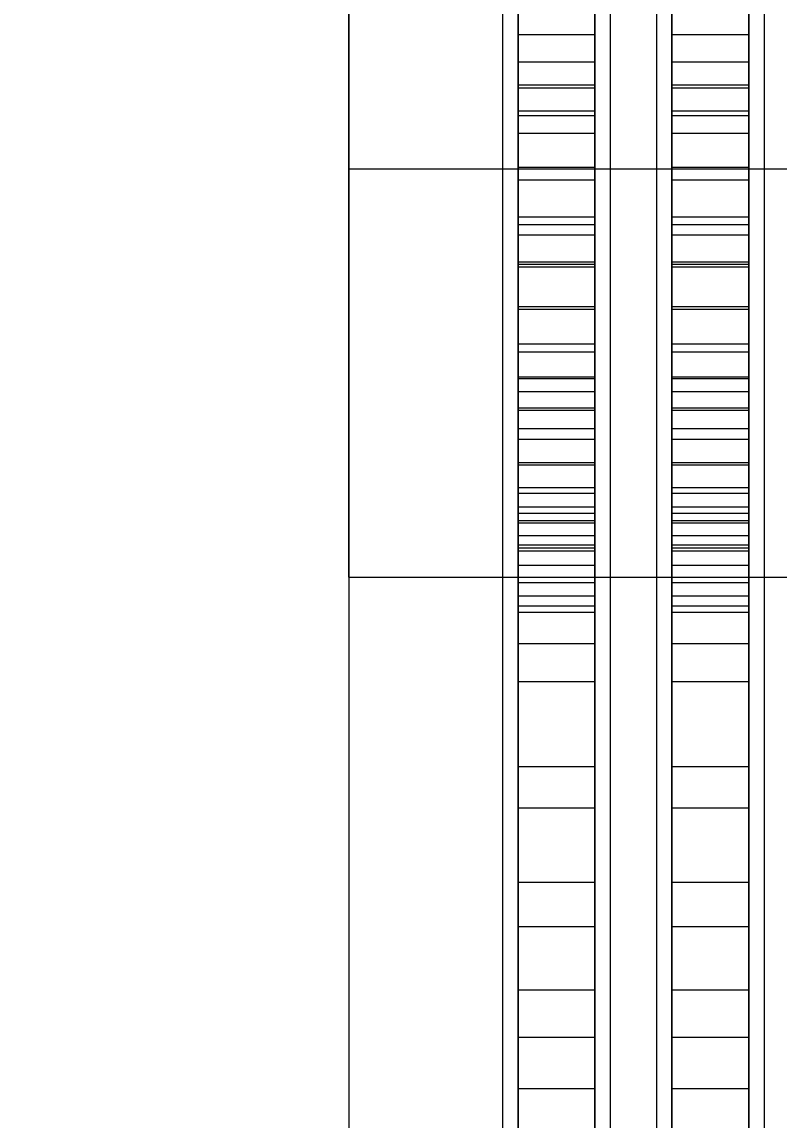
# Model space of a CAD drawing. Header units: millimetres. Extents: x -191664 to 191490, y -197311 to 10263.
# Drawn here: x 267.5 to 365.9, y -117778.1 to -117635.3 of the extents above; entities that cross this region are included whole.
import ezdxf

# ---------------------------------------------------------------- set-up
doc = ezdxf.new("R2010")
doc.units = ezdxf.units.MM
doc.layers.add('DET_briquetadora_frontal', color=7, linetype='Continuous', lineweight=0)
doc.layers.add('R15_COTAS_TRANSPORTE_P', color=1, linetype='Continuous', lineweight=0)
doc.dimstyles.new('PLANTA_20', dxfattribs={"dimtxt": 50, "dimasz": 30, "dimexe": 30, "dimexo": 16, "dimgap": 20, "dimtad": 1, "dimtih": 1, "dimtoh": 1, "dimdec": 1, "dimzin": 0, "dimdsep": 46, "dimcen": 0.09, "dimadec": 0, "dimazin": 0, "dimtfac": 1, "dimtdec": 4, "dimtofl": 0, "dimtmove": 0, "dimatfit": 3, "dimfxl": 1, "dimtolj": 1, "dimtzin": 0, "dimarcsym": 0})

# ---------------------------------------------------------------- blocks, each defined once
blk = doc.blocks.new('*D131')
at = {"layer": 'Defpoints', "color": 0, "transparency": 16777216}
for p in [(1100, -183968.15), (1139.8, -184162.66), (1104.62, -184212), (1304.62, -184212), (1304.62, -184212)]:
    blk.add_point(p, dxfattribs=at)
at = {"layer": 'R15_COTAS_TRANSPORTE_P', "color": 0, "lineweight": -2, "transparency": 16777216}
blk.add_arc((1304.62, -184212), 172.05, 140.0034, 169.9966, dxfattribs=at)
at = {"layer": 'R15_COTAS_TRANSPORTE_P', "color": 0, "transparency": 16777216}
for points in [[(1169.28, -184097.88), (1176.35, -184104.95), (1194.03, -184080.2)], [(1140.17, -184182.55), (1130.2, -184181.68), (1132.57, -184212)]]:
    blk.add_solid(points, dxfattribs=at)
blk = doc.blocks.new('*D132')
at = {"layer": 'Defpoints', "color": 0, "transparency": 16777216}
for p in [(-500, -194490), (-500, -194490), (500, -194490), (203.29, -194656.68), (439.69, -194832.02)]:
    blk.add_point(p, dxfattribs=at)
at = {"layer": 'R15_COTAS_TRANSPORTE_P', "color": 0, "lineweight": -2, "transparency": 16777216}
blk.add_arc((-500, -194490), 722.77, 342.37834, 357.62166, dxfattribs=at)
at = {"layer": 'R15_COTAS_TRANSPORTE_P', "color": 0, "transparency": 16777216}
for points in [[(217.15, -194519.89), (227.15, -194520.1), (222.77, -194490)], [(193.59, -194710.42), (184.12, -194707.19), (179.18, -194737.2)]]:
    blk.add_solid(points, dxfattribs=at)
blk = doc.blocks.new('*D133')
at = {"layer": 'Defpoints', "color": 0, "transparency": 16777216}
for p in [(439.69, -194147.98), (217.89, -194406.09), (-500, -194490), (-500, -194490), (500, -194490)]:
    blk.add_point(p, dxfattribs=at)
at = {"layer": 'R15_COTAS_TRANSPORTE_P', "color": 0, "lineweight": -2, "transparency": 16777216}
blk.add_arc((-500, -194490), 722.77, 2.37834, 17.62166, dxfattribs=at)
at = {"layer": 'R15_COTAS_TRANSPORTE_P', "color": 0, "transparency": 16777216}
for points in [[(184.12, -194272.81), (193.59, -194269.58), (179.18, -194242.8)], [(227.15, -194459.9), (217.15, -194460.11), (222.77, -194490)]]:
    blk.add_solid(points, dxfattribs=at)

msp = doc.modelspace()

# ---------------------------------------------------------------- linework, layer by layer
at = {"layer": 'DET_briquetadora_frontal', "color": 9, "true_color": 0xb9c3c2}
for p, q in [((310, -117621.72), (310, -117639.8)), ((330, -117621.72), (330, -117639.8)), ((344, -117621.72), (344, -117639.8)), ((350, -117621.72), (350, -117639.8)), ((364, -117621.72), (364, -117639.8)), ((330, -117622.36), (330, -117640.51)), ((344, -117622.36), (344, -117640.51)), ((350, -117622.36), (350, -117640.51)), ((364, -117622.36), (364, -117640.51)), ((310, -117627.68), (310, -117646.33)), ((330, -117626.43), (330, -117644.81)), ((330, -117627.68), (330, -117646.33)), ((344, -117626.43), (344, -117644.81)), ((344, -117627.68), (344, -117646.33)), ((350, -117626.43), (350, -117644.81)), ((350, -117627.68), (350, -117646.33)), ((364, -117626.43), (364, -117644.81)), ((364, -117627.68), (364, -117646.33)), ((310, -117636.43), (310, -117631.99)), ((310, -117644.43), (310, -117636.43)), ((310, -117643.86), (310, -117638.25)), ((310, -117639.8), (310, -117656.63)), ((330, -117639.8), (330, -117656.63)), ((330, -117640.51), (330, -117657.11)), ((344, -117639.8), (344, -117656.63)), ((344, -117640.51), (344, -117657.11)), ((350, -117639.8), (350, -117656.63)), ((350, -117640.51), (350, -117657.11)), ((364, -117639.8), (364, -117656.63)), ((364, -117640.51), (364, -117657.11)), ((310, -117654.63), (310, -117643.86)), ((310, -117654.41), (310, -117644.43)), ((330, -117644.81), (330, -117662.69)), ((344, -117644.81), (344, -117662.69)), ((350, -117644.81), (350, -117662.69)), ((364, -117644.81), (364, -117662.69)), ((310, -117646.33), (310, -117664.5)), ((330, -117646.33), (330, -117664.5)), ((344, -117646.33), (344, -117664.5)), ((350, -117646.33), (350, -117664.5)), ((364, -117646.33), (364, -117664.5)), ((310, -117654.41), (460, -117654.41)), ((310, -117654.41), (310, -117664.39)), ((310, -117669.69), (310, -117654.63)), ((310, -117656.63), (310, -117671.82)), ((330, -117656.63), (330, -117671.82)), ((330, -117657.11), (330, -117671.69)), ((344, -117656.63), (344, -117671.82)), ((344, -117657.11), (344, -117671.69)), ((350, -117656.63), (350, -117671.82)), ((350, -117657.11), (350, -117671.69)), ((364, -117656.63), (364, -117671.82)), ((364, -117657.11), (364, -117671.69)), ((330, -117662.69), (330, -117680)), ((344, -117662.69), (344, -117680)), ((350, -117662.69), (350, -117680)), ((364, -117662.69), (364, -117680)), ((310, -117664.39), (310, -117672.4)), ((310, -117664.5), (310, -117682.12)), ((330, -117664.5), (330, -117682.12)), ((344, -117664.5), (344, -117682.12)), ((350, -117664.5), (350, -117682.12)), ((364, -117664.5), (364, -117682.12)), ((310, -117687.81), (310, -117669.69)), ((310, -117671.82), (310, -117685.04)), ((330, -117671.69), (330, -117683.86)), ((330, -117671.82), (330, -117685.04)), ((344, -117671.69), (344, -117683.86)), ((344, -117671.82), (344, -117685.04)), ((350, -117671.69), (350, -117683.86)), ((350, -117671.82), (350, -117685.04)), ((364, -117671.69), (364, -117683.86)), ((364, -117671.82), (364, -117685.04)), ((310, -117672.4), (310, -117676.84)), ((330, -117680), (330, -117696.67)), ((344, -117680), (344, -117696.67)), ((350, -117680), (350, -117696.67)), ((364, -117680), (364, -117696.67)), ((310, -117682.12), (310, -117699.12)), ((330, -117682.12), (330, -117699.12)), ((344, -117682.12), (344, -117699.12)), ((350, -117682.12), (350, -117699.12)), ((364, -117682.12), (364, -117699.12)), ((330, -117683.86), (330, -117693.29)), ((344, -117683.86), (344, -117693.29)), ((350, -117683.86), (350, -117693.29)), ((364, -117683.86), (364, -117693.29)), ((310, -117685.04), (310, -117695.98)), ((330, -117685.04), (330, -117695.98)), ((344, -117685.04), (344, -117695.98)), ((350, -117685.04), (350, -117695.98)), ((364, -117685.04), (364, -117695.98)), ((310, -117707.54), (310, -117687.81)), ((330, -117693.29), (330, -117699.73)), ((344, -117693.29), (344, -117699.73)), ((350, -117693.29), (350, -117699.73)), ((364, -117693.29), (364, -117699.73)), ((310, -117695.98), (310, -117704.41)), ((330, -117695.98), (330, -117704.41)), ((344, -117695.98), (344, -117704.41)), ((350, -117695.98), (350, -117704.41)), ((364, -117695.98), (364, -117704.41)), ((330, -117696.67), (330, -117712.63)), ((344, -117696.67), (344, -117712.63)), ((350, -117696.67), (350, -117712.63)), ((364, -117696.67), (364, -117712.63)), ((310, -117699.12), (310, -117715.41)), ((330, -117699.12), (330, -117715.41)), ((344, -117699.12), (344, -117715.41)), ((350, -117699.12), (350, -117715.41)), ((364, -117699.12), (364, -117715.41)), ((330, -117699.73), (330, -117702.99)), ((344, -117699.73), (344, -117702.99)), ((350, -117699.73), (350, -117702.99)), ((364, -117699.73), (364, -117702.99)), ((310, -117704.41), (310, -117710.14)), ((330, -117704.41), (330, -117710.14)), ((344, -117704.41), (344, -117710.14)), ((350, -117704.41), (350, -117710.14)), ((364, -117704.41), (364, -117710.14)), ((310, -117707.54), (460, -117707.54)), ((310, -117707.54), (310, -117727.26)), ((310, -117710.14), (310, -117713.04)), ((330, -117710.14), (330, -117713.04)), ((344, -117710.14), (344, -117713.04)), ((350, -117710.14), (350, -117713.04)), ((364, -117710.14), (364, -117713.04)), ((330, -117712.63), (330, -117727.8)), ((344, -117712.63), (344, -117727.8)), ((350, -117712.63), (350, -117727.8)), ((364, -117712.63), (364, -117727.8)), ((310, -117715.41), (310, -117730.95)), ((330, -117715.41), (330, -117730.95)), ((344, -117715.41), (344, -117730.95)), ((350, -117715.41), (350, -117730.95)), ((364, -117715.41), (364, -117730.95)), ((310, -117727.26), (310, -117745.38)), ((330, -117727.8), (330, -117742.13)), ((344, -117727.8), (344, -117742.13)), ((350, -117727.8), (350, -117742.13)), ((364, -117727.8), (364, -117742.13)), ((310, -117730.95), (310, -117745.66)), ((330, -117730.95), (330, -117745.66)), ((344, -117730.95), (344, -117745.66)), ((350, -117730.95), (350, -117745.66)), ((364, -117730.95), (364, -117745.66)), ((330, -117742.13), (330, -117755.55)), ((344, -117742.13), (344, -117755.55)), ((350, -117742.13), (350, -117755.55)), ((364, -117742.13), (364, -117755.55)), ((310, -117745.38), (310, -117760.44)), ((310, -117745.66), (310, -117759.49)), ((330, -117745.66), (330, -117759.49)), ((344, -117745.66), (344, -117759.49)), ((350, -117745.66), (350, -117759.49)), ((364, -117745.66), (364, -117759.49)), ((330, -117755.55), (330, -117768.01)), ((344, -117755.55), (344, -117768.01)), ((350, -117755.55), (350, -117768.01)), ((364, -117755.55), (364, -117768.01)), ((310, -117759.49), (310, -117772.37)), ((310, -117760.44), (310, -117771.21)), ((330, -117759.49), (330, -117772.37)), ((344, -117759.49), (344, -117772.37)), ((350, -117759.49), (350, -117772.37)), ((364, -117759.49), (364, -117772.37)), ((330, -117768.01), (330, -117779.44)), ((344, -117768.01), (344, -117779.44)), ((350, -117768.01), (350, -117779.44)), ((364, -117768.01), (364, -117779.44)), ((310, -117771.21), (310, -117776.82)), ((310, -117772.37), (310, -117784.25)), ((330, -117772.37), (330, -117784.25)), ((344, -117772.37), (344, -117784.25)), ((350, -117772.37), (350, -117784.25)), ((364, -117772.37), (364, -117784.25))]:
    msp.add_line(p, q, dxfattribs=at)
at = {"layer": 'DET_briquetadora_frontal', "color": 117, "true_color": 0x376c5b}
for p, q in [((332, -117624.2), (332, -117643.88)), ((342, -117624.2), (342, -117643.88)), ((352, -117624.2), (352, -117643.88)), ((362, -117624.2), (362, -117643.88)), ((332, -117626.7), (332, -117646.9)), ((342, -117626.7), (342, -117646.9)), ((352, -117626.7), (352, -117646.9)), ((362, -117626.7), (362, -117646.9)), ((332, -117636.97), (332, -117630.23)), ((342, -117636.97), (342, -117630.23)), ((352, -117636.97), (352, -117630.23)), ((362, -117636.97), (362, -117630.23)), ((332, -117640.51), (332, -117633.33)), ((342, -117640.51), (342, -117633.33)), ((352, -117640.51), (352, -117633.33)), ((362, -117640.51), (362, -117633.33)), ((332, -117643.5), (332, -117636.97)), ((332, -117636.97), (342, -117636.97)), ((342, -117643.5), (342, -117636.97)), ((352, -117643.5), (352, -117636.97)), ((352, -117636.97), (362, -117636.97)), ((362, -117643.5), (362, -117636.97)), ((332, -117647.48), (332, -117640.51)), ((332, -117640.51), (342, -117640.51)), ((342, -117647.48), (342, -117640.51)), ((352, -117647.48), (352, -117640.51)), ((352, -117640.51), (362, -117640.51)), ((362, -117647.48), (362, -117640.51)), ((332, -117649.81), (332, -117643.5)), ((332, -117643.5), (342, -117643.5)), ((342, -117649.81), (342, -117643.5)), ((352, -117649.81), (352, -117643.5)), ((352, -117643.5), (362, -117643.5)), ((362, -117649.81), (362, -117643.5)), ((332, -117643.88), (332, -117663)), ((332, -117643.88), (342, -117643.88)), ((342, -117643.88), (342, -117663)), ((352, -117643.88), (352, -117663)), ((352, -117643.88), (362, -117643.88)), ((362, -117643.88), (362, -117663)), ((332, -117646.9), (332, -117666.54)), ((332, -117646.9), (342, -117646.9)), ((332, -117654.21), (332, -117647.48)), ((332, -117647.48), (342, -117647.48)), ((342, -117646.9), (342, -117666.54)), ((342, -117654.21), (342, -117647.48)), ((352, -117646.9), (352, -117666.54)), ((352, -117646.9), (362, -117646.9)), ((352, -117654.21), (352, -117647.48)), ((352, -117647.48), (362, -117647.48)), ((362, -117646.9), (362, -117666.54)), ((362, -117654.21), (362, -117647.48)), ((332, -117655.88), (332, -117649.81)), ((332, -117649.81), (342, -117649.81)), ((342, -117655.88), (342, -117649.81)), ((352, -117655.88), (352, -117649.81)), ((352, -117649.81), (362, -117649.81)), ((362, -117655.88), (362, -117649.81)), ((332, -117660.67), (332, -117654.21)), ((332, -117654.21), (342, -117654.21)), ((342, -117660.67), (342, -117654.21)), ((352, -117660.67), (352, -117654.21)), ((352, -117654.21), (362, -117654.21)), ((362, -117660.67), (362, -117654.21)), ((332, -117661.67), (332, -117655.88)), ((332, -117655.88), (342, -117655.88)), ((342, -117661.67), (342, -117655.88)), ((352, -117661.67), (352, -117655.88)), ((352, -117655.88), (362, -117655.88)), ((362, -117661.67), (362, -117655.88)), ((332, -117666.84), (332, -117660.67)), ((332, -117660.67), (342, -117660.67)), ((332, -117667.17), (332, -117661.67)), ((332, -117661.67), (342, -117661.67)), ((342, -117666.84), (342, -117660.67)), ((342, -117667.17), (342, -117661.67)), ((352, -117666.84), (352, -117660.67)), ((352, -117660.67), (362, -117660.67)), ((352, -117667.17), (352, -117661.67)), ((352, -117661.67), (362, -117661.67)), ((362, -117666.84), (362, -117660.67)), ((362, -117667.17), (362, -117661.67)), ((332, -117663), (332, -117681.48)), ((332, -117663), (342, -117663)), ((342, -117663), (342, -117681.48)), ((352, -117663), (352, -117681.48)), ((352, -117663), (362, -117663)), ((362, -117663), (362, -117681.48)), ((332, -117666.54), (332, -117685.51)), ((332, -117666.54), (342, -117666.54)), ((332, -117672.7), (332, -117666.84)), ((332, -117666.84), (342, -117666.84)), ((332, -117672.35), (332, -117667.17)), ((332, -117667.17), (342, -117667.17)), ((342, -117666.54), (342, -117685.51)), ((342, -117672.7), (342, -117666.84)), ((342, -117672.35), (342, -117667.17)), ((352, -117666.54), (352, -117685.51)), ((352, -117666.54), (362, -117666.54)), ((352, -117672.7), (352, -117666.84)), ((352, -117666.84), (362, -117666.84)), ((352, -117672.35), (352, -117667.17)), ((352, -117667.17), (362, -117667.17)), ((362, -117666.54), (362, -117685.51)), ((362, -117672.7), (362, -117666.84)), ((362, -117672.35), (362, -117667.17)), ((332, -117677.2), (332, -117672.35)), ((332, -117672.35), (342, -117672.35)), ((332, -117678.23), (332, -117672.7)), ((332, -117672.7), (342, -117672.7)), ((342, -117677.2), (342, -117672.35)), ((342, -117678.23), (342, -117672.7)), ((352, -117677.2), (352, -117672.35)), ((352, -117672.35), (362, -117672.35)), ((352, -117678.23), (352, -117672.7)), ((352, -117672.7), (362, -117672.7)), ((362, -117677.2), (362, -117672.35)), ((362, -117678.23), (362, -117672.7)), ((332, -117681.7), (332, -117677.2)), ((332, -117677.2), (342, -117677.2)), ((342, -117681.7), (342, -117677.2)), ((352, -117681.7), (352, -117677.2)), ((352, -117677.2), (362, -117677.2)), ((362, -117681.7), (362, -117677.2)), ((332, -117683.4), (332, -117678.23)), ((332, -117678.23), (342, -117678.23)), ((342, -117683.4), (342, -117678.23)), ((352, -117683.4), (352, -117678.23)), ((352, -117678.23), (362, -117678.23)), ((362, -117683.4), (362, -117678.23)), ((332, -117681.48), (332, -117699.23)), ((332, -117681.48), (342, -117681.48)), ((332, -117685.83), (332, -117681.7)), ((332, -117681.7), (342, -117681.7)), ((342, -117681.48), (342, -117699.23)), ((342, -117685.83), (342, -117681.7)), ((352, -117681.48), (352, -117699.23)), ((352, -117681.48), (362, -117681.48)), ((352, -117685.83), (352, -117681.7)), ((352, -117681.7), (362, -117681.7)), ((362, -117681.48), (362, -117699.23)), ((362, -117685.83), (362, -117681.7)), ((332, -117688.2), (332, -117683.4)), ((332, -117683.4), (342, -117683.4)), ((342, -117688.2), (342, -117683.4)), ((352, -117688.2), (352, -117683.4)), ((352, -117683.4), (362, -117683.4)), ((362, -117688.2), (362, -117683.4)), ((332, -117685.51), (332, -117703.73)), ((332, -117685.51), (342, -117685.51)), ((332, -117689.58), (332, -117685.83)), ((332, -117685.83), (342, -117685.83)), ((342, -117685.51), (342, -117703.73)), ((342, -117689.58), (342, -117685.83)), ((352, -117685.51), (352, -117703.73)), ((352, -117685.51), (362, -117685.51)), ((352, -117689.58), (352, -117685.83)), ((352, -117685.83), (362, -117685.83)), ((362, -117685.51), (362, -117703.73)), ((362, -117689.58), (362, -117685.83)), ((332, -117692.61), (332, -117688.2)), ((332, -117688.2), (342, -117688.2)), ((342, -117692.61), (342, -117688.2)), ((352, -117692.61), (352, -117688.2)), ((352, -117688.2), (362, -117688.2)), ((362, -117692.61), (362, -117688.2)), ((332, -117692.93), (332, -117689.58)), ((332, -117689.58), (342, -117689.58)), ((342, -117692.93), (342, -117689.58)), ((352, -117692.93), (352, -117689.58)), ((352, -117689.58), (362, -117689.58)), ((362, -117692.93), (362, -117689.58)), ((332, -117696.6), (332, -117692.61)), ((332, -117692.61), (342, -117692.61)), ((332, -117695.87), (332, -117692.93)), ((332, -117692.93), (342, -117692.93)), ((342, -117696.6), (342, -117692.61)), ((342, -117695.87), (342, -117692.93)), ((352, -117696.6), (352, -117692.61)), ((352, -117692.61), (362, -117692.61)), ((352, -117695.87), (352, -117692.93)), ((352, -117692.93), (362, -117692.93)), ((362, -117696.6), (362, -117692.61)), ((362, -117695.87), (362, -117692.93)), ((332, -117698.39), (332, -117695.87)), ((332, -117695.87), (342, -117695.87)), ((342, -117698.39), (342, -117695.87)), ((352, -117698.39), (352, -117695.87)), ((352, -117695.87), (362, -117695.87)), ((362, -117698.39), (362, -117695.87)), ((332, -117700.17), (332, -117696.6)), ((332, -117696.6), (342, -117696.6)), ((342, -117700.17), (342, -117696.6)), ((352, -117700.17), (352, -117696.6)), ((352, -117696.6), (362, -117696.6)), ((362, -117700.17), (362, -117696.6)), ((332, -117700.48), (332, -117698.39)), ((332, -117698.39), (342, -117698.39)), ((342, -117700.48), (342, -117698.39)), ((352, -117700.48), (352, -117698.39)), ((352, -117698.39), (362, -117698.39)), ((362, -117700.48), (362, -117698.39)), ((332, -117699.23), (332, -117716.15)), ((332, -117699.23), (342, -117699.23)), ((332, -117703.31), (332, -117700.17)), ((332, -117700.17), (342, -117700.17)), ((332, -117702.13), (332, -117700.48)), ((332, -117700.48), (342, -117700.48)), ((342, -117699.23), (342, -117716.15)), ((342, -117703.31), (342, -117700.17)), ((342, -117702.13), (342, -117700.48)), ((352, -117699.23), (352, -117716.15)), ((352, -117699.23), (362, -117699.23)), ((352, -117703.31), (352, -117700.17)), ((352, -117700.17), (362, -117700.17)), ((352, -117702.13), (352, -117700.48)), ((352, -117700.48), (362, -117700.48)), ((362, -117699.23), (362, -117716.15)), ((362, -117703.31), (362, -117700.17)), ((362, -117702.13), (362, -117700.48)), ((332, -117703.33), (332, -117702.13)), ((332, -117702.13), (342, -117702.13)), ((332, -117705.99), (332, -117703.31)), ((332, -117703.31), (342, -117703.31)), ((332, -117704.09), (332, -117703.33)), ((332, -117703.33), (342, -117703.33)), ((342, -117703.33), (342, -117702.13)), ((342, -117705.99), (342, -117703.31)), ((342, -117704.09), (342, -117703.33)), ((352, -117703.33), (352, -117702.13)), ((352, -117702.13), (362, -117702.13)), ((352, -117705.99), (352, -117703.31)), ((352, -117703.31), (362, -117703.31)), ((352, -117704.09), (352, -117703.33)), ((352, -117703.33), (362, -117703.33)), ((362, -117703.33), (362, -117702.13)), ((362, -117705.99), (362, -117703.31)), ((362, -117704.09), (362, -117703.33)), ((332, -117703.73), (332, -117721.1)), ((332, -117703.73), (342, -117703.73)), ((332, -117830.23), (332, -117704.09)), ((332, -117704.09), (342, -117704.09)), ((342, -117703.73), (342, -117721.1)), ((342, -117830.23), (342, -117704.09)), ((352, -117703.73), (352, -117721.1)), ((352, -117703.73), (362, -117703.73)), ((352, -117830.23), (352, -117704.09)), ((352, -117704.09), (362, -117704.09)), ((362, -117703.73), (362, -117721.1)), ((362, -117830.23), (362, -117704.09)), ((332, -117708.22), (332, -117705.99)), ((332, -117705.99), (342, -117705.99)), ((342, -117708.22), (342, -117705.99)), ((352, -117708.22), (352, -117705.99)), ((352, -117705.99), (362, -117705.99)), ((362, -117708.22), (362, -117705.99)), ((332, -117709.98), (332, -117708.22)), ((332, -117708.22), (342, -117708.22)), ((342, -117709.98), (342, -117708.22)), ((352, -117709.98), (352, -117708.22)), ((352, -117708.22), (362, -117708.22)), ((362, -117709.98), (362, -117708.22)), ((332, -117711.26), (332, -117709.98)), ((332, -117709.98), (342, -117709.98)), ((342, -117711.26), (342, -117709.98)), ((352, -117711.26), (352, -117709.98)), ((352, -117709.98), (362, -117709.98)), ((362, -117711.26), (362, -117709.98)), ((332, -117712.07), (332, -117711.26)), ((332, -117711.26), (342, -117711.26)), ((342, -117712.07), (342, -117711.26)), ((352, -117712.07), (352, -117711.26)), ((352, -117711.26), (362, -117711.26)), ((362, -117712.07), (362, -117711.26)), ((332, -117838.21), (332, -117712.07)), ((332, -117712.07), (342, -117712.07)), ((342, -117838.21), (342, -117712.07)), ((352, -117838.21), (352, -117712.07)), ((352, -117712.07), (362, -117712.07)), ((362, -117838.21), (362, -117712.07)), ((332, -117716.15), (332, -117732.17)), ((332, -117716.15), (342, -117716.15)), ((342, -117716.15), (342, -117732.17)), ((352, -117716.15), (352, -117732.17)), ((352, -117716.15), (362, -117716.15)), ((362, -117716.15), (362, -117732.17)), ((332, -117721.1), (332, -117737.55)), ((332, -117721.1), (342, -117721.1)), ((342, -117721.1), (342, -117737.55)), ((352, -117721.1), (352, -117737.55)), ((352, -117721.1), (362, -117721.1)), ((362, -117721.1), (362, -117737.55)), ((332, -117732.17), (332, -117747.21)), ((332, -117732.17), (342, -117732.17)), ((342, -117732.17), (342, -117747.21)), ((352, -117732.17), (352, -117747.21)), ((352, -117732.17), (362, -117732.17)), ((362, -117732.17), (362, -117747.21)), ((332, -117737.55), (332, -117752.98)), ((332, -117737.55), (342, -117737.55)), ((342, -117737.55), (342, -117752.98)), ((352, -117737.55), (352, -117752.98)), ((352, -117737.55), (362, -117737.55)), ((362, -117737.55), (362, -117752.98)), ((332, -117747.21), (332, -117761.19)), ((332, -117747.21), (342, -117747.21)), ((342, -117747.21), (342, -117761.19)), ((352, -117747.21), (352, -117761.19)), ((352, -117747.21), (362, -117747.21)), ((362, -117747.21), (362, -117761.19)), ((332, -117752.98), (332, -117767.34)), ((332, -117752.98), (342, -117752.98)), ((342, -117752.98), (342, -117767.34)), ((352, -117752.98), (352, -117767.34)), ((352, -117752.98), (362, -117752.98)), ((362, -117752.98), (362, -117767.34)), ((332, -117761.19), (332, -117774.05)), ((332, -117761.19), (342, -117761.19)), ((342, -117761.19), (342, -117774.05)), ((352, -117761.19), (352, -117774.05)), ((352, -117761.19), (362, -117761.19)), ((362, -117761.19), (362, -117774.05)), ((332, -117767.34), (332, -117780.54)), ((332, -117767.34), (342, -117767.34)), ((342, -117767.34), (342, -117780.54)), ((352, -117767.34), (352, -117780.54)), ((352, -117767.34), (362, -117767.34)), ((362, -117767.34), (362, -117780.54)), ((332, -117774.05), (332, -117785.73)), ((332, -117774.05), (342, -117774.05)), ((342, -117774.05), (342, -117785.73)), ((352, -117774.05), (352, -117785.73)), ((352, -117774.05), (362, -117774.05)), ((362, -117774.05), (362, -117785.73))]:
    msp.add_line(p, q, dxfattribs=at)

# ---------------------------------------------------------------- dimensions: what is measured, and where the dimension line sits
at = {"layer": 'R15_COTAS_TRANSPORTE_P'}
for base, line1, line2, picture, middle in [((217.89, -194406.09), ((-500, -194490), (500, -194490)), ((-500, -194490), (439.69, -194147.98)), '*D133', (191490.46, -33543.69)), ((203.29, -194656.68), ((-500, -194490), (500, -194490)), ((-500, -194490), (439.69, -194832.02)), '*D132', (-191664.11, -34001.98)), ((1139.8, -184162.66), ((1304.62, -184212), (1104.62, -184212)), ((1304.62, -184212), (1100, -183968.15)), '*D131', (-166426.35, -78863.51))]:
    dim = msp.add_angular_dim_2l(base=base, line1=line1, line2=line2, dimstyle='PLANTA_20', dxfattribs=at)
    dim.commit()
    dim.dimension.update_dxf_attribs({"geometry": picture, "text_midpoint": middle})

doc.saveas('drawing.dxf')
